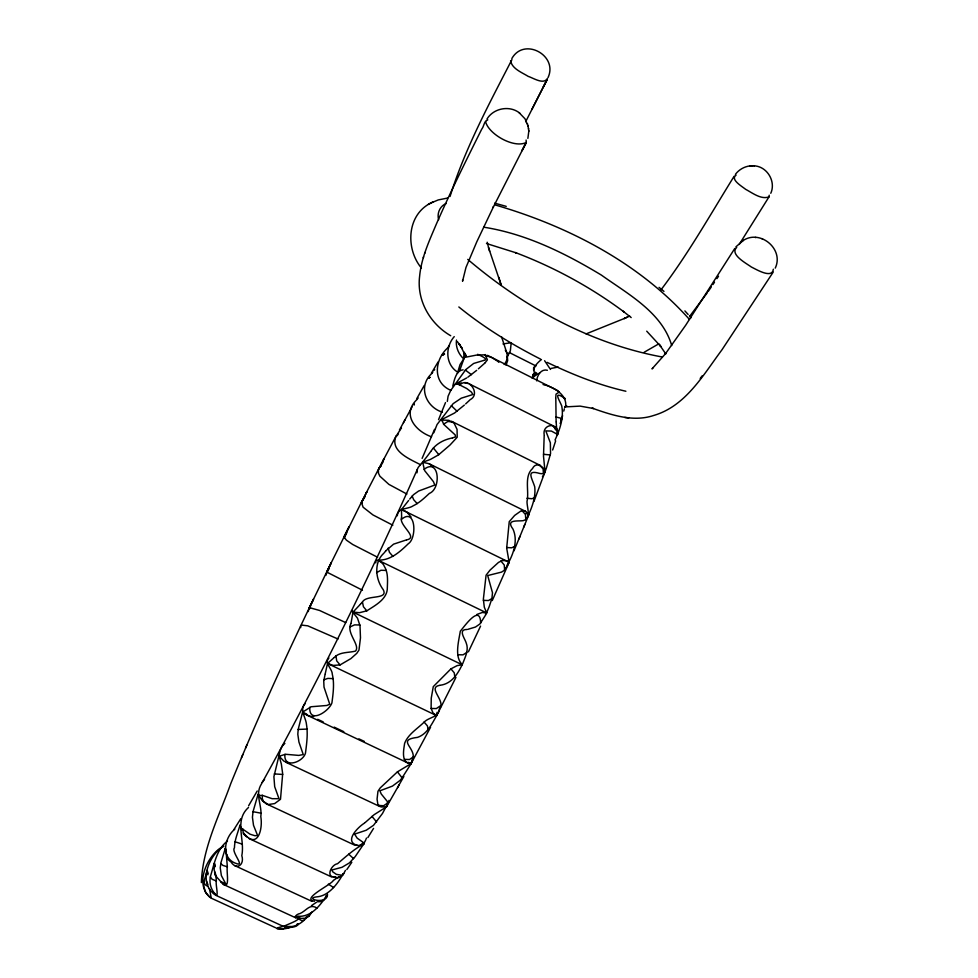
<?xml version="1.0" encoding="UTF-8"?>
<svg xmlns="http://www.w3.org/2000/svg" width="978" height="978" viewBox="0 0 978 978"><rect width="100%" height="100%" fill="white"/><g stroke="black" fill="none" stroke-linecap="round" stroke-linejoin="round"><path stroke-width="1.47" d="M248.522 807.449C233.95 820.566 245.099 839.246 241.81 855.616C244.744 864.907 236.554 870.554 231.052 862.058M244.145 833.745C257.715 849.699 262.984 829.197 260.808 816.679C262.287 806.263 255.551 795.884 260.307 786.019C317.887 682.387 370.087 575.761 418.193 467.423C422.472 462.252 426.787 457.068 430.699 451.543M485.455 614.013L486.677 612.937L484.306 607.179L483.364 599.245L486.078 575.211L490.027 570.113L498.499 562.411L502.35 560.516L506.604 560.724L509.159 562.264L492.264 600.553M556.115 421.677L555.81 398.462M447.325 401.432L448.071 396.273L450.699 390.454L465.772 369.598L473.658 363.461L483.67 360.454M504.159 364.525C507.545 360.662 508.756 354.403 505.32 350.185M528.805 514.734L525.333 511.213L521.078 510.883L514.66 515.418L509.232 521.677L506.677 548.108L509.159 562.264L506.237 567.46M527.986 125.6L528.805 131.223L527.875 138.375M543.413 475.198L545.039 471.824L543.499 456.151L544.184 435.736M406.616 539.88C419.171 537.545 398.18 524.978 401.591 517.313M565.59 406.75C567.509 395.149 554.318 387.655 545.211 385.026M527.264 517.411C531.812 508.022 535.968 497.399 534.721 486.799C531.959 477.924 525.541 469.281 539.966 473.511C551.971 475.626 537.961 457.557 532.533 468.523C523.805 476.579 529.391 491.054 527.008 501.469C526.897 507.937 531.739 518.389 523.12 520.687C516.91 521.396 505.638 519.269 512.998 529.122C518.328 541.005 513.181 554.587 507.179 565.076M555.015 440.039C559.881 429.623 564.025 417.557 561.702 405.833C558.841 399.122 553.145 390.638 564.379 398.034M532.325 377.618L533.438 374.024L535.541 372.239M350.98 623.499C345.662 632.729 360.723 645.321 355.515 651.091C348.474 652.925 339.879 651.739 334.39 657.35M383.841 553.242C373.645 562.362 375.43 579.343 383.229 589.661C388.792 600.125 366.188 594.428 362.447 602.045L363.437 606.763L366.823 610.834C375.295 605.272 387.728 599.062 387.349 587.301C387.581 580.296 388.193 572.472 384.281 566.262C383.413 562.851 374.684 556.947 375.796 562.925M234.806 829.161C223.876 838.17 220.6 858.684 236.725 863.66C245.136 866.814 230.93 851.642 234.451 847.804C234.537 839.968 237.898 832.681 239.952 825.236L241.065 827.999M401.603 517.142L401.518 509.514L408.621 500.479M388.535 802.07L382.484 813.464L373.547 825.285L366.249 830.236L354.586 834.112L357.166 838.146L363.792 842.804L363.596 843.965L365.699 840.053M397.484 435.65L397.471 434.049L400.405 429.623M242.336 828.867L250.075 834.21L254.855 835.701L257.593 835.505L253.51 825.298L252.434 817.315L253.021 811.703L258.058 794.332L259.427 795.53L262.361 795.334L272.153 798.696L278.987 798.684L274.684 786.691L273.901 776.654L280.331 750.114L282.104 746.336L284.879 743.378M381.946 463.743L380.259 467.068M412.985 758.855C415.931 747.4 396.139 739.93 417.508 737.388C427.349 734.026 431.763 723.916 436.653 715.651L455.956 677.387M456.494 340.087C455.528 346.897 458.45 353.828 463.34 358.535M465.039 353.254L466.188 357.104L476.249 355.136L483.792 354.831L491.995 357.618L497.888 361.383M452.814 385.992C454.159 380.491 456.176 370.075 463.12 369.855M325.099 674.319L323.742 681.018L324.011 687.106L329.745 704.197L326.86 705.468L311.138 706.752L302.581 712.143L298.18 729.441L297.813 734.282L298.926 742.033L303.253 754.576L298.73 755.407L285.478 754.27L279.146 756.263L281.346 764.05L282.679 773.806L280.503 799.283L274.635 803.598L268.216 804.515L263.498 801.495L262.275 798.5L262.361 795.334M433.804 432.765L437.068 424.513L453.144 403.669L461.249 398.193L472.851 394.537L471.469 392.141L466.75 388.535L457.692 383.914L455.369 384.109L461.323 383.021M335.943 655.847L336.713 660.896L340.087 664.918L350.882 658.61L356.799 653.328L358.987 650.028L360.479 637.864L360.002 625.602L357.471 618.145L351.518 610.675L352.447 610.602M387.202 805.028L387.545 801.752L381.212 793.94L379.892 790.811L392.471 786.092L400.026 780.432L401.714 778.427L401.591 777.168L397.423 771.85L380.185 787.95L377.948 791.324L377.068 799.136L377.899 804.601L381.029 806.96L386.53 806.826L374.122 814.686L365.222 822.486M462.692 279.94L462.545 281.224L465.968 267.471L476.738 241.933L493.474 206.761L493.132 207.434L526.262 142.433L526.103 140.05M457.398 373.351L460.039 364.598L466.066 355.332M412.594 758.806L410.846 764.087L401.714 778.427M464.037 352.019L463.841 357.092M223.925 846.141C209.17 854.246 197.434 882.841 214.854 894.454C217.617 895.787 213.485 892.498 213.253 891.581C210.099 886.997 209.194 881.019 210.649 875.665C214.463 863.391 216.688 849.197 227.507 840.994M557.815 434.049L557.362 435.063L556.922 433.511M309.757 707.277C308.852 724.698 329.183 711.202 331.921 702.864C333.156 693.488 334.537 683.671 332.324 674.331C332.3 668.671 323.718 662.595 328.914 658.035M207.849 873.647L207.226 870.396L204.096 881.056L203.717 886.239L205.686 892.645L209.977 897.425M215.123 866.496L214.39 863.33L214.17 870.017L216.554 876.973L220.881 881.63L225.735 883.843L221.37 875.567L220.246 867.841L220.991 862.498L225.319 848.305L226.395 851.826M561.152 421.188L560.822 419.305M214.61 871.838L214.842 874.748L216.419 876.85M284.928 754.331C283.339 769.136 302.899 762.29 305.454 753.219C306.664 743.745 308.07 733.977 306.481 724.466C305.918 717.326 298.938 709.637 305.393 703.39M536.69 380.858C537.02 375.528 541.152 368.559 547.387 370.259M557.631 433.963C559.061 421.921 542.118 423.474 544.184 434.929M430.564 727.265L411.102 763.61C400.76 763.353 403.608 750.138 404.635 743.329C408.156 734.026 417.912 728.476 424.745 721.519C429.978 716.935 438.767 717.18 439.379 708.842C446.567 701.14 426.763 687.656 439.599 685.37M226.786 854.638L227.397 858.953L230.331 861.532M428.144 729.515L427.398 725.872L424.085 722.045M242.813 829.026L243.326 833.757L246.749 836.875M361.457 502.374L366.762 492.007L361.457 502.374L363.095 507.203L372.948 514.929L392.826 525.21M351.016 623.279L352.997 612.118L360.307 604.38M534.734 375.882L536.604 372.862M533.951 501.445L546.433 467.985L550.541 453.682L550.369 442.789L545.81 430.907L551.409 431.066L557.203 434.244M543.511 473.853L543.047 468.817L539.587 465.149M440.051 685.26C452.056 683.903 458.376 672.974 462.912 663.121C465.284 656.776 468.951 650.04 466.261 643.133C464.978 638.585 457.521 629.343 467.117 629.477M454.807 677.045L454.257 672.84L450.944 668.866L433.278 686.642L431.249 698.145L431.102 708.463L433.058 712.974L436.653 715.651L437.056 712.29M525.822 519.562L525.418 514.489L522.02 510.626M325.209 673.83L327.52 663.475L334.109 657.619M467.985 629.294L475.479 627.032L479.929 623.952L485.663 614.917L489.159 606.763L491.897 598.585L492.496 592.79L487.704 575.553L501.482 572.118L504.037 570.541L505.981 567.851M362.056 503.23L362.373 501.885M364.207 497.973L362.704 500.443M480.65 623.12C480.357 603.658 464.648 626.079 460.308 631.213C458.609 641.678 454.33 656.874 462.142 664.417M504.624 569.929L504.245 564.991L500.883 560.993M387.826 802.926L383.559 805.738L378.413 805.42M388.767 801.226L388.963 800.383M565.345 406.408L566.702 405.687M563.78 411.09L564.318 408.89M450.051 196.492C464.917 148.668 489.257 103.656 511.946 59.585M561.983 418.022L562.607 415.662M344.122 538.291L346.787 532.717M510.589 60.722C511.971 68.778 521.861 72.421 528.157 76.357C533.291 77.995 543.524 84.829 547.191 78.717M561.653 419.232L561.079 421.432M487.79 119.854C483.817 121.04 484.049 126.651 481.628 129.353C466.017 160.6 450.467 191.896 436.432 223.889C429.281 240.808 421.274 257.935 419.599 276.468C416.628 300.478 430.075 323.804 450.699 335.735M378.547 469.354L384.134 458.645L378.425 469.795L378.449 473.181L379.88 476.2L388.902 484.391L406.897 494.049M417.349 469.354L416.983 472.826M325.882 575.406L326.139 574.502M485.54 121.553C488.67 134.402 514.306 148.717 526.262 142.433L521.971 150.746L526.042 142.91M326.395 573.646L328.095 570.15M308.253 611.58L308.547 610.602M387.154 805.175L386.628 806.679L403.853 776.52M423.266 257.813L423.584 256.823M424.648 253.473L424.941 252.532M308.84 609.673L309.488 608.12M552.656 450.002L555.638 440.907M547.937 77.775C558.572 55.636 524.147 36.712 511.873 58.497M465.43 354.488L459.55 370.87M412.765 759.478L411.102 763.61L397.423 771.85M466.017 355.503L465.601 356.664M775.248 268.106C784.332 249.084 759.992 228.889 742.84 240.735M536.311 374.867C530.174 369.941 537.118 362.85 541.457 359.549M366.09 839.063L366.469 838.073M335.65 876.765C325.368 878.464 330.601 864.845 337.557 863.708C345.601 856.826 355.283 848.097 363.657 844.246M529.245 513.633L528.829 514.66L526.103 513.316M445.503 402.569L438.547 419.684M513.927 550.932L519.954 536.396M523.682 527.325L528.695 514.978M518.902 539.012L524.831 524.452M770.786 193.277C776.202 181.395 766.972 166.272 753.94 165.82M309.549 608.903L309.195 607.888L313.522 599.135C284.231 659.783 256.285 721.116 230.82 783.488C219.292 815.725 202.593 847.84 201.37 882.584M564.709 407.52L565.174 406.396M241.48 757.718L242.825 754.539M245.551 748.109L246.823 745.114M434.525 429.403L422.105 458.389M345.442 870.371L342.703 875.444M480.565 626.103L468.413 651.8M327.483 894.259C327.948 905.579 301.811 898.171 318.009 896.728C329.977 895.163 339.17 881.41 342.972 873.941M560.125 423.474L560.577 422.569M525.663 121.712L547.105 79.609L531.763 109.609M543.23 87.164L546.922 79.988M365.919 493.487L379.305 467.643L381.004 465.919M382.997 460.711L396.114 436.017L398.462 433.609M396.114 436.017C389.464 451.115 410.088 459.195 420.528 464.721M417.068 399.427C401.383 414.012 415.234 431.127 431.506 436.787M399.452 429.965L412.093 406.86M403.437 422.667L404.965 419.892M506.042 365.185L507.668 360.564L507.386 356.933M739.234 244.402L768.965 196.933L769.221 195.209M311.933 911.973L311.517 912.706M397.581 787.645L399.256 784.649M416.762 398.633L424.256 385.466M736.691 247.397C729.49 254.427 746.141 263.216 751.373 267.018C756.507 269.512 772.168 279.072 773.341 269.231M257.214 791.006L248.608 805.762M311.371 912.939L308.681 916.508L305.295 918.232L300.711 918.403L296.566 916.618L298.046 916.313M431.408 373.168L438.168 361.848M333.315 877.132L338.156 877.853L342.349 875.347L336.346 874.344L332.74 871.826L331.884 869.992L342.007 867.29L349.427 862.889L355.222 856.594L363.828 843.831M734.123 176.26C710.321 214.622 688.084 254.219 660.7 290.209M367.875 837.571L373.547 828.415M240.784 818.708L233.779 829.784M734.759 248.498L685.676 325.271L665.162 354.158L665.7 353.461L651.996 368.902L652.827 368.193M542.423 476.824L542.937 476.017M773.219 272.08L721.923 349.855C703.316 374.794 685.774 406.127 653.756 415.454C633.096 422.362 611.69 415.002 592.142 408.144L593.487 408.511L580.113 406.114L565.394 406.897M326.004 895.848L326.835 895.383L325.246 897.731M442.386 412.178C425.54 406.885 417.765 386.176 431.75 373.547M262.165 782.376L264.549 779.368M712.901 284.622L714.502 282.226M716.911 278.632L718.512 276.236M450.992 390.405C432.349 382.667 434.489 360.014 447.398 348.168M454.244 336.615C445.027 347.129 445.271 364.77 458.034 372.386M382.422 463.046L382.911 462.349M364.647 497.325L365.332 496.335M708.231 291.444L711.336 286.896M346.835 869.54L351.823 862.266M707.424 292.593L689.979 315.906M328.461 569.624L329.036 568.817M508.071 353.523L507.13 357.007L510.32 351.016L511.213 342.667M532.276 378.364L535.883 374.745L539.599 373.144M486.983 119.035C493.572 108.057 509.929 105.037 519.819 113.203M324.928 898.195C318.816 907.181 310.381 916.875 298.437 916.313M400.931 428.877L401.469 428.132M309.635 607.925L310.552 606.653M432.031 373.156L432.887 371.995M417.63 398.657L418.132 397.96M700.211 378.462L702.082 375.907M430.858 451.335C435.613 443.963 443.816 439.599 452.276 437.985M434.22 370.21L434.697 369.598M409.696 499.098L413.511 494.697L418.608 491.042L434.807 485.039L433.45 481.677L424.599 470.552L422.704 462.276L430.516 459.379L438.547 454.843L450.002 445.039L457.203 437.239L457.056 429.379L454.036 423.071L448.694 420.296L440.821 420.039L442.386 421.163L443.731 424.391L455.173 434.892L455.552 436.86L452.496 437.936M447.753 347.703L448.462 346.811M440.369 705.847L436.335 708.561L431.102 708.463M443.486 354.611L442.423 355.026L444.293 353.657M466.787 652.448L463.022 654.844L457.826 654.747M413.694 756.63L409.489 759.527L404.269 759.344M448.584 346.664L449.415 345.637M385.943 550.712L393.572 544.159L406.396 539.929M385.797 550.895L384.427 552.533M735.383 174.377C739.735 168.534 747.143 165.099 754.429 165.844M309.537 915.677L305.698 917.376M491.897 598.585L488.45 600.529L483.352 600.37M309.06 914.87L308.412 915.64M363.792 842.804L359.513 845.579L354.501 845.065L266.248 803.806L262.031 800.395L258.058 794.332M735.896 246.859L743.402 240.38M459.428 385.405C467.949 375.65 481.335 393.902 470.271 399.611M443.572 424.207L447.838 421.494L452.667 421.934M360.454 604.221L362.447 602.045M307.349 916.851C303.351 921.484 298.278 925.616 292.043 926.508C272.935 926.19 296.701 930.164 298.302 923.855M514.709 546.445L511.628 547.814L506.69 547.533M424.061 469.367C439.33 457.423 441.555 488.621 429.366 493.413C424.379 497.973 419.415 502.826 413.242 505.773C408.058 509.477 397.508 507.558 397.288 515.797M768.989 196.908C760.994 199.793 752.498 192.935 745.627 189.316C742.302 186.578 729.808 179.377 736.067 175.148M363.351 500.027L361.958 501.164L344.109 537.179L346.42 540.162L352.752 544.514L377.606 557.264M304.134 920.176L301.786 920.665L298.253 918.745C297.556 921.569 279.341 927.022 285.185 926.545M401.457 519.44C415.674 506.861 417.251 538.01 408.303 543.731C400.051 551.751 390.344 560.675 377.997 560.113L486.677 612.937L482.313 612.485L476.897 614.441M324.17 899.699L321.273 901.606L317.654 901.765M429.758 377.545L428.792 377.85L429.733 377.496M376.579 572.619L380.955 570.272L386.224 570.406M469.587 400.259L465.662 403.89M364.66 822.999C358.278 826.777 343.278 841.642 357.496 845.444M464.342 405.088L454.587 412.997L440.821 420.039M478.376 368.828L484.709 363.217M534.379 497.998L531.69 498.719L526.959 498.267M484.941 363.009L487.423 359.831L485.186 354.562L485.821 355.307M476.641 370.369L467.875 377.178M350.356 626.788L354.598 624.869L359.904 625.015M314.415 901.264C300.711 898.904 331.029 884.943 333.339 880.493M316.994 908.073C309.684 903.403 306.786 910.445 300.05 913.538C296.957 913.77 292.043 918.366 297.984 917.829M450.944 668.866L457.117 665.627L462.178 664.759L352.997 612.118L359.488 612.693L366.823 610.834M311.42 905.689L316.566 902.156M430.552 203.167C406.701 215.294 405.479 248.84 421.396 268.009M333.571 880.334L337.41 877.657M345.136 535.541L344.073 536.763L349.024 526.885L326.652 572.02L362.459 590.199M298.253 918.745L299.635 917.841M323.877 679.771L327.887 678.39L333.156 678.634M337.923 877.315L338.938 876.63M658.903 343.779L644.16 352.251M466.702 377.924L455.369 384.109M342.838 874.124L343.755 873.55M444.452 353.914L442.423 355.026M535.174 372.862L532.973 374.843L532.79 377.814M291.505 926.679L289.989 927.437M430.821 203.033L438.23 199.94L447.545 198.057M428.266 204.414L433.083 201.823M298.058 923.831L296.725 924.369M429.929 377.264L428.792 377.85M446.286 203.473C439.966 205.942 436.799 213.265 438.633 219.671M629.624 315.98L624.16 318.596L627.631 316.994M284.011 926.239C267.899 929.43 283.461 929.931 289.598 927.609M298.18 729.441L307.08 729.087M414.403 404.061L414.281 404.269M222.874 846.569C207.189 854.699 193.265 885.713 211.358 898.22L275.845 927.865M586.079 333.914L624.93 318.241M550.296 454.929L543.511 454.318M535.431 366.016L533.621 367.545L533.609 370.234M443.829 354.476L444.525 354.232M285.808 928.354L287.935 927.596M362.386 844.356L363.584 844.271M413.694 404.391L414.183 405.039M362.031 844.466L360.271 844.98M340.087 664.918L333.351 665.419L327.52 663.475L436.653 715.651M333.596 887.535L328.339 884.124M559.355 391.995L556.03 394.11L555.749 397.765M510.944 342.74L502.973 343.938M550.956 368.461L558.206 367.043M274.28 773.916L282.691 774.442M483.853 360.417C491.213 359.073 472.814 352.655 478.78 354.855M313.742 716.385C309.977 718.035 296.737 709.319 306.701 714.099M749.82 165.905L752.73 165.771M283.583 928.807L277.116 928.354M422.704 462.276L429.073 463.706L433.474 466.909M464.953 382.948L468.107 383.486M755.212 237.483L755.921 237.532M345.711 622.595L319.549 610.455L309.439 607.644L331.2 562.766L327.19 571.861M624.722 417.459L628.707 417.912M483.694 227.177C525.956 233.779 565.101 253.192 601.397 275.099C627.766 293.975 662.179 312.385 671.715 345.552M662.412 357.031C590.235 343.767 523.279 306.627 467.753 259.39M260.857 813.158L253.021 811.703M288.816 763.231L283.877 761.104L279.146 756.263M242.263 844.148L235.026 841.765M543.059 384.55L544.673 384.892M220.576 881.728C231.321 893.256 226.052 871.973 227.348 866.801L222.96 865.444L220.735 863.55M555.944 416.995L562.093 418.523M213.033 892.474C220.576 902.009 215.184 885.188 216.346 880.958L212.214 879.344L210.343 876.911M625.883 391.249C598.548 384.99 572.362 374.501 547.142 362.373M494.978 204.891C567.472 225.942 638.768 262.556 689.478 319.476M486.482 243.522L516.518 252.96L515.455 252.581C554.147 267.238 590.871 287.202 624.037 311.945L623.096 311.224L631.189 317.569M494.685 203.155L506.225 206.37M242.153 828.806L240.686 827.645L239.952 825.236M761.862 238.644L762.559 238.913M216.016 895.408L283.583 926.508M465.357 370.075L471.457 374.696M207.727 886.349L205.062 884.638L203.889 882.083M234.732 865.616L311.896 901.337M223.265 884.381L295.882 917.89M248.987 838.525L331.664 876.96M286.212 762.437L379.855 806.52M317.691 719.307L323.192 721.911M334.183 727.131L343.791 731.691M358.902 738.855L364.403 741.458M408.352 762.314L411.102 763.61M306.566 714.955L407.802 762.962M338.009 639.013L307.777 625.834L301.615 625.089L300.601 626.006L300.711 627.583M509.159 562.264L401.518 509.514L406.958 512.154L411.066 516.995M429.073 463.706L525.626 511.372M451.53 421.286L540.369 465.455M469.391 383.951L552.472 425.503M487.509 355.344L558.096 390.809M509.33 352.545L535.993 365.968M540.565 359.122C511.714 344.476 483.988 327.398 458.841 306.97M519.073 112.629L525.015 118.803L528.193 126.296M659.038 287.349L663.964 291.383M392.863 556.311L389.44 552.313L388.18 548.059M348.706 854.173L353.633 858.66M564.538 398.18L563.719 397.508M371.982 816.398L376.579 821.96M417.166 503.584L413.682 499.721L412.129 496.054M564.428 398.083L565.174 398.804L564.648 398.278M438.792 454.66L433.401 448.022M457.056 411.261L451.298 405.613M207.947 884.699L206.358 880.713M646.715 331.175L660.871 346.53L659.527 344.806L665.761 353.84M498.218 361.701L498.841 362.337M553.12 425.992L553.951 426.934M684.893 310.906L688.121 314.464M689.466 316.016L690.994 317.813M554.025 427.031L554.599 427.875M457.447 341.725L462.203 348.694L459.049 343.584L459.917 344.989M211.272 898.061L209.426 888.55M544.599 360.699L550.48 369.427M244.035 833.586L243.534 832.804M554.991 428.572L555.651 429.965M461.359 347.312L464.929 354.916M242.104 830.224L241.468 828.904M501.555 336.787L507.032 353.535M501.237 285.234L488.535 247.678L489.648 251.322M498.841 277.397L501.054 284.659M527.411 123.619L527.594 124.255M488.719 248.265L487.215 242.238M225.319 848.305L226.395 855.53M214.39 863.33L214.891 866.789M207.226 870.396L207.862 874.858M557.362 435.063L556.959 431.897M226.468 856.166L227.348 866.801M556.837 430.772L556.152 422.227M215.93 875.86L216.346 880.958M528.572 128.387L528.633 129.059M528.743 130.502L528.805 131.223"/></g></svg>
